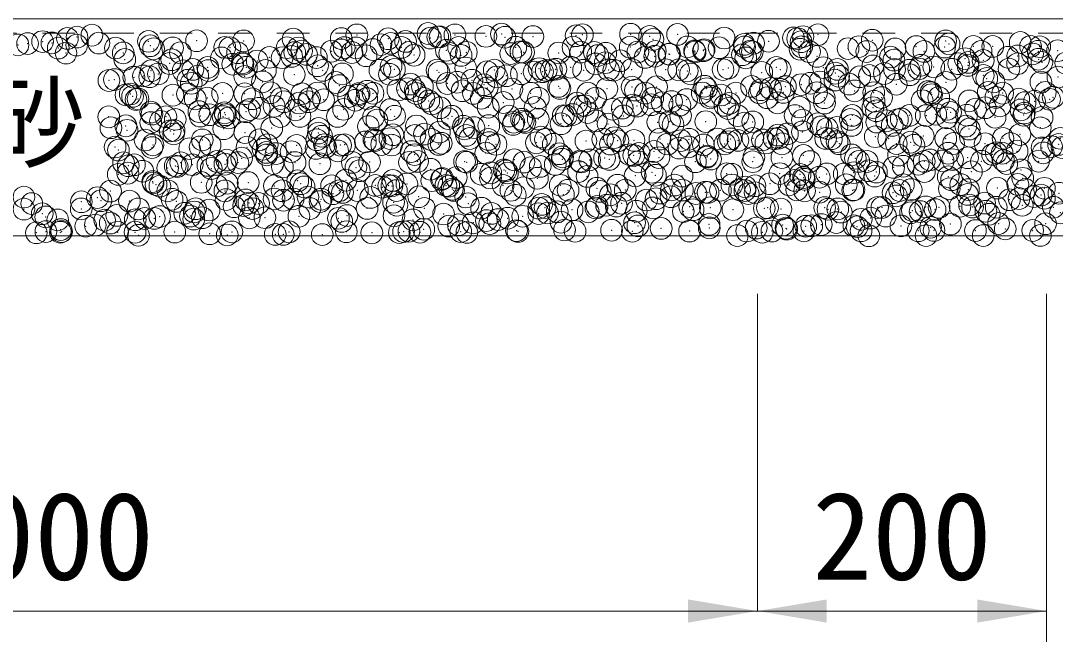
# Model space of a CAD drawing. Units: millimetres at full size, sheet at 1:30. Extents: x 47825 to 82541, y -23349 to -5561.
# Drawn here: x 76809 to 77525, y -15253 to -14829 of the extents above; entities that cross this region are included whole.
import ezdxf
from ezdxf.enums import TextEntityAlignment as Align

# ---------------------------------------------------------------- set-up
doc = ezdxf.new("R2010")
doc.units = ezdxf.units.MM
doc.header["$LTSCALE"] = 30
doc.header["$PDMODE"] = 32
doc.header["$PDSIZE"] = 15
doc.linetypes.add('USER1', pattern=[1.35, 0.75, -0.6])
for name, color, linetype, lineweight in [('0_2', 7, 'Continuous', 13), ('ハッチング', 7, 'Continuous', 5), ('寸法線', 7, 'Continuous', 9)]:
    doc.layers.add(name, color=color, linetype=linetype, lineweight=lineweight)
doc.styles.add('ＭＳ ゴシック', font='')
doc.styles.get('ＭＳ ゴシック').set_extended_font_data('MS Gothic')

# ---------------------------------------------------------------- blocks, each defined once
blk = doc.blocks.new('filled_arrow')
at = {"color": 0, "linetype": 'Continuous', "lineweight": -2}
blk.add_solid([(7.5, 1.25), (0, 0), (7.5, -1.25)], dxfattribs=at)

msp = doc.modelspace()

# ---------------------------------------------------------------- linework, layer by layer
at = {"layer": 'ハッチング', "linetype": 'USER1', "lineweight": 9}
msp.add_lwpolyline([(77518.69, -11117.66), (79759.87, -11117.66), (77899.87, -14837.66), (75737.51, -14837.66), (73877.5, -11117.66), (76118.69, -11117.66)], dxfattribs=at)
at = {"layer": 'ハッチング', "lineweight": 20}
msp.add_lwpolyline([(77893.69, -14827.66), (75743.69, -14827.66), (75818.69, -14977.66), (77818.69, -14977.66)], close=True, dxfattribs=at)
at = {"layer": 'ハッチング'}
for p in [(77090.92, -14837.83), (77141.73, -14838.27), (77197.71, -14838.74), (77230.96, -14838.32), (77263.44, -14838.48), (77360.54, -14838.65), (76807.4, -14845.71), (76814.01, -14844.84), (76824.34, -14843.48), (76830.83, -14844.34), (76841.59, -14841.21), (76847.97, -14845.86), (76848.2, -14840.34), (76858.52, -14838.98), (76863.31, -14844.49), (76897.62, -14843.26), (76930.86, -14842.83), (76963.35, -14842.99), (76997.65, -14841.75), (77030.89, -14841.33), (77041.69, -14838.85), (77058.41, -14845.55), (77063.38, -14841.48), (77065.02, -14844.68), (77075.35, -14843.32), (77092.6, -14841.05), (77097.68, -14840.25), (77099.21, -14840.18), (77109.53, -14838.82), (77130.92, -14839.82), (77144.08, -14840.41), (77163.41, -14839.98), (77193.3, -14839.39), (77244.12, -14839.83), (77246.46, -14841.97), (77295.69, -14840.95), (77309.42, -14845.39), (77316.03, -14844.51), (77326.36, -14843.16), (77343.61, -14840.88), (77346.51, -14841.39), (77348.85, -14843.53), (77350.22, -14840.01), (77398.07, -14842.51), (77448.89, -14842.94), (77451.23, -14845.09), (77500.46, -14844.07), (76835.22, -14847.93), (76840.57, -14851.34), (76874.77, -14847.86), (76880.12, -14851.27), (76898.79, -14846.29), (76901.13, -14848.44), (76914.32, -14847.78), (76919.67, -14851.2), (76950.35, -14847.42), (76953.87, -14847.71), (76959.22, -14851.12), (76993.42, -14847.64), (76998.77, -14851.05), (77001.17, -14847.85), (77003.51, -14850), (77006.98, -14852.32), (77024.23, -14850.05), (77030.84, -14849.18), (77032.97, -14847.57), (77038.32, -14850.98), (77041.16, -14847.82), (77052.74, -14848.98), (77072.51, -14847.5), (77077.87, -14850.91), (77081.31, -14852.81), (77103.56, -14849.41), (77105.9, -14851.56), (77112.06, -14847.42), (77113.8, -14852.97), (77117.42, -14850.84), (77148.1, -14851.73), (77151.61, -14847.35), (77155.12, -14850.54), (77156.97, -14850.76), (77181.34, -14851.31), (77191.16, -14847.28), (77196.52, -14850.69), (77205.94, -14850.97), (77213.83, -14851.46), (77230.71, -14847.21), (77236.07, -14850.62), (77248.13, -14850.23), (77257.51, -14852.1), (77257.98, -14852.16), (77270.26, -14847.14), (77275.23, -14849.89), (77275.62, -14850.55), (77281.37, -14849.8), (77281.84, -14849.02), (77292.17, -14847.66), (77308.33, -14852.53), (77309.81, -14847.07), (77313.86, -14849.96), (77315.17, -14850.48), (77348.16, -14848.72), (77349.36, -14846.99), (77354.72, -14850.41), (77381.41, -14848.3), (77388.91, -14846.92), (77394.27, -14850.33), (77413.89, -14848.46), (77428.46, -14846.85), (77433.82, -14850.26), (77448.19, -14847.22), (77468.01, -14846.78), (77473.37, -14850.19), (77481.44, -14846.8), (77507.56, -14846.71), (77508.99, -14851.99), (77512.92, -14850.12), (77513.93, -14846.95), (77526.24, -14849.72), (76881.24, -14855.82), (76912.17, -14858.56), (76913.73, -14855.98), (76948.03, -14854.74), (76955.86, -14859.05), (76962.47, -14858.18), (76962.99, -14859), (76972.79, -14856.82), (76981.28, -14854.32), (76990.04, -14854.55), (76996.65, -14853.68), (77013.76, -14854.47), (77014.56, -14860.12), (77048.06, -14853.24), (77206.86, -14858.89), (77208.28, -14853.12), (77213.47, -14858.02), (77223.8, -14856.66), (77241.05, -14854.39), (77247.66, -14853.52), (77310.67, -14854.68), (77359.9, -14853.65), (77398.58, -14860.21), (77410.71, -14854.09), (77413.06, -14856.24), (77431.82, -14859.78), (77457.87, -14858.72), (77462.28, -14855.21), (77464.31, -14859.94), (77464.48, -14857.85), (77474.81, -14856.49), (77492.06, -14854.22), (77498.61, -14858.7), (77498.67, -14853.35), (77513.1, -14855.65), (77515.44, -14857.8), (77531.85, -14858.28), (76894.09, -14867.18), (76899.4, -14863.55), (76904.42, -14865.82), (76921.67, -14863.55), (76928.28, -14862.68), (76931.66, -14867.3), (76938.61, -14861.32), (76938.95, -14863.48), (76965.33, -14861.14), (76978.5, -14863.41), (76998.45, -14866.22), (77018.05, -14863.33), (77031.69, -14865.8), (77057.6, -14863.26), (77064.18, -14865.96), (77065.38, -14860.56), (77067.72, -14862.7), (77097.15, -14863.19), (77098.48, -14864.72), (77116.95, -14861.68), (77131.72, -14864.3), (77136.7, -14863.12), (77145.1, -14867.02), (77155.43, -14865.66), (77164.21, -14864.45), (77167.77, -14862.12), (77170.11, -14864.26), (77172.68, -14863.39), (77176.25, -14863.05), (77179.29, -14862.52), (77189.61, -14861.16), (77198.51, -14863.22), (77215.8, -14862.98), (77219.33, -14863.24), (77231.76, -14862.79), (77255.35, -14862.9), (77264.24, -14862.95), (77270.15, -14863.68), (77272.49, -14865.82), (77294.9, -14862.83), (77298.55, -14861.71), (77321.72, -14864.8), (77331.79, -14861.29), (77334.45, -14862.76), (77364.28, -14861.44), (77372.54, -14865.24), (77374, -14862.69), (77374.88, -14867.38), (77396.11, -14866.85), (77406.44, -14865.49), (77413.55, -14862.62), (77423.69, -14863.22), (77424.1, -14866.36), (77430.3, -14862.35), (77440.62, -14860.99), (77453.1, -14862.54), (77474.92, -14866.8), (77492.65, -14862.47), (76870.23, -14870.32), (76874, -14869.71), (76887.48, -14868.05), (76898.42, -14867.73), (76924.82, -14870.15), (76927.16, -14872.29), (76964.15, -14867.46), (76976.38, -14871.27), (77027.2, -14871.71), (77029.54, -14873.85), (77078.77, -14872.83), (77104.31, -14872.39), (77110.92, -14871.52), (77121.24, -14870.16), (77129.59, -14873.27), (77138.49, -14867.89), (77181.15, -14874.39), (77282.17, -14874.27), (77314.66, -14874.43), (77338.06, -14874.5), (77348.96, -14873.19), (77355.31, -14872.23), (77361.93, -14871.35), (77372.25, -14870), (77382.21, -14872.77), (77389.5, -14867.72), (77414.69, -14872.93), (77448.99, -14871.69), (77477.26, -14868.94), (77482.24, -14871.27), (77514.73, -14871.42), (77526.49, -14867.92), (76882.04, -14880.29), (76885.02, -14879.66), (76886.64, -14881.29), (76914.53, -14880.45), (76924.57, -14879.59), (76948.83, -14879.21), (76964.12, -14879.51), (76982.08, -14878.79), (77003.67, -14879.44), (77014.56, -14878.94), (77035.94, -14881.39), (77042.55, -14880.52), (77043.22, -14879.37), (77048.86, -14877.71), (77052.87, -14879.16), (77070.12, -14876.89), (77076.73, -14876.02), (77082.11, -14877.28), (77082.77, -14879.3), (77087.06, -14874.66), (77114.6, -14877.44), (77122.32, -14879.23), (77131.93, -14875.41), (77148.9, -14876.2), (77161.87, -14879.15), (77182.14, -14875.78), (77201.42, -14879.08), (77214.63, -14875.93), (77231.97, -14874.82), (77234.31, -14876.97), (77240.97, -14879.01), (77248.93, -14874.7), (77280.52, -14878.94), (77283.54, -14875.95), (77286.94, -14881.23), (77293.55, -14880.36), (77303.88, -14879), (77320.07, -14878.87), (77321.13, -14876.73), (77327.74, -14875.86), (77334.36, -14876.38), (77336.7, -14878.53), (77359.62, -14878.8), (77385.93, -14877.51), (77399.17, -14878.72), (77436.75, -14877.94), (77438.72, -14878.65), (77439.09, -14880.09), (77478.27, -14878.58), (77488.31, -14879.07), (77517.82, -14878.51), (76888.98, -14883.44), (76890.38, -14883.07), (76929.93, -14883), (76938.21, -14882.42), (76969.48, -14882.93), (76984.5, -14888.16), (76989.02, -14882.85), (76991.36, -14885), (77001.75, -14885.89), (77008.36, -14885.02), (77009.03, -14882.85), (77018.69, -14883.66), (77040.59, -14883.98), (77048.58, -14882.78), (77088.13, -14882.71), (77091.41, -14884.41), (77093.75, -14886.56), (77127.68, -14882.64), (77132.52, -14888.77), (77142.98, -14885.53), (77167.23, -14882.57), (77193.8, -14885.97), (77196.14, -14888.12), (77199.31, -14887.69), (77206.78, -14882.49), (77232.56, -14887.26), (77235.51, -14888), (77245.36, -14887.09), (77246.33, -14882.42), (77252.76, -14885.73), (77259.37, -14884.86), (77265.04, -14887.42), (77269.69, -14883.5), (77285.88, -14882.35), (77296.18, -14887.53), (77299.35, -14886.18), (77325.42, -14882.28), (77332.59, -14885.76), (77347.75, -14888.65), (77364.97, -14882.21), (77365.08, -14885.91), (77399.38, -14884.68), (77404.52, -14882.14), (77432.62, -14884.25), (77444.07, -14882.06), (77465.11, -14884.41), (77483.62, -14881.99), (77486.52, -14887.83), (77499.41, -14883.17), (77503.77, -14885.56), (77510.38, -14884.69), (77520.7, -14883.33), (77523.17, -14881.92), (76870.11, -14895.42), (76899.22, -14892.2), (76900.03, -14893.56), (76909.66, -14895.35), (76932.46, -14891.77), (76933.38, -14894.89), (76939.99, -14894.02), (76949.21, -14895.28), (76950.31, -14892.66), (76950.85, -14894), (76964.95, -14891.93), (76967.56, -14890.39), (76974.18, -14889.52), (76988.76, -14895.21), (76999.25, -14890.69), (77002.41, -14895.12), (77028.31, -14895.14), (77032.49, -14890.27), (77053.23, -14895.56), (77064.98, -14890.43), (77067.86, -14895.06), (77099.28, -14889.19), (77107.41, -14894.99), (77146.96, -14894.92), (77165.01, -14888.92), (77184.39, -14894.73), (77186.51, -14894.85), (77191, -14893.86), (77201.32, -14892.5), (77218.57, -14890.23), (77225.18, -14889.36), (77226.06, -14894.78), (77265.61, -14894.71), (77298.52, -14889.68), (77305.16, -14894.63), (77344.7, -14894.56), (77384.25, -14894.49), (77398.57, -14889.09), (77400.91, -14891.23), (77423.8, -14894.42), (77435.4, -14894.56), (77442.01, -14893.69), (77450.13, -14890.21), (77452.33, -14892.33), (77463.35, -14894.35), (77469.58, -14890.06), (77476.19, -14889.19), (77483.04, -14895.74), (77500.95, -14890.65), (77502.9, -14894.27), (77503.29, -14892.79), (77515.53, -14895.89), (76871.62, -14903.02), (76881.94, -14901.66), (76899.19, -14899.39), (76905.8, -14898.52), (76916.13, -14897.16), (76953.19, -14896.14), (77049.66, -14902.18), (77055.57, -14897.7), (77082.91, -14901.75), (77104.8, -14896.68), (77115.4, -14901.91), (77122.63, -14902.86), (77132.95, -14901.5), (77149.7, -14900.67), (77150.2, -14899.23), (77155.62, -14897.12), (77156.81, -14898.36), (77157.96, -14899.26), (77167.14, -14897), (77182.94, -14900.25), (77207.19, -14898.24), (77215.43, -14900.41), (77249.73, -14899.17), (77258, -14898.68), (77260.34, -14900.82), (77282.97, -14898.75), (77309.57, -14899.8), (77315.46, -14898.9), (77349.76, -14897.67), (77360.39, -14900.24), (77362.73, -14902.38), (77373.63, -14902.7), (77383.01, -14897.24), (77383.96, -14901.34), (77401.21, -14899.07), (77407.82, -14898.19), (77411.96, -14901.36), (77415.49, -14897.4), (77418.14, -14896.84), (77449.79, -14896.16), (77462.78, -14901.8), (77514.34, -14902.92), (76882.84, -14904.76), (76912.67, -14905.15), (76915.01, -14907.29), (76915.33, -14904.92), (76949.63, -14903.68), (76964.24, -14906.27), (76982.88, -14903.26), (77015.05, -14906.7), (77015.36, -14903.41), (77017.39, -14908.85), (77066.62, -14907.83), (77081.83, -14908.23), (77088.44, -14907.36), (77098.77, -14906), (77116.02, -14903.73), (77117.44, -14908.26), (77169.01, -14909.39), (77219.83, -14909.82), (77332.84, -14908.07), (77333.39, -14910.23), (77339.45, -14907.2), (77349.77, -14905.84), (77367.02, -14903.57), (77400.18, -14909.15), (77433.42, -14908.72), (77465.12, -14903.94), (77465.91, -14908.88), (77500.21, -14907.64), (77528.07, -14910.31), (76874.49, -14916.29), (76895.28, -14911.46), (76900.02, -14916.67), (76900.64, -14914.87), (76926.06, -14917.41), (76933.26, -14916.24), (76934.83, -14911.39), (76940.19, -14914.8), (76965.75, -14916.4), (76974.38, -14911.32), (76979.74, -14914.73), (77000.05, -14915.16), (77013.46, -14917.23), (77013.93, -14911.24), (77019.28, -14914.66), (77020.07, -14916.36), (77030.39, -14915), (77033.29, -14914.74), (77047.65, -14912.73), (77053.48, -14911.17), (77054.26, -14911.86), (77058.83, -14914.58), (77064.58, -14910.5), (77065.78, -14914.9), (77093.03, -14911.1), (77098.38, -14914.51), (77100.08, -14913.66), (77119.78, -14910.41), (77132.58, -14911.03), (77133.32, -14913.24), (77137.93, -14914.44), (77165.81, -14913.39), (77172.13, -14910.96), (77177.48, -14914.37), (77200.11, -14912.16), (77211.68, -14910.89), (77217.03, -14914.3), (77222.17, -14911.97), (77233.36, -14911.73), (77251.23, -14910.81), (77256.58, -14914.23), (77264.47, -14917.07), (77265.84, -14911.89), (77271.08, -14916.2), (77271.39, -14910.95), (77281.4, -14914.84), (77290.78, -14910.74), (77296.13, -14914.15), (77298.65, -14912.57), (77300.15, -14910.65), (77305.26, -14911.7), (77315.59, -14910.34), (77322.21, -14911.38), (77324.55, -14913.53), (77330.33, -14910.67), (77335.68, -14914.08), (77365.88, -14910.38), (77369.88, -14910.6), (77373.78, -14912.51), (77375.23, -14914.01), (77409.43, -14910.53), (77414.78, -14913.94), (77424.6, -14912.94), (77426.94, -14915.09), (77448.97, -14910.45), (77454.33, -14913.87), (77476.17, -14914.07), (77488.52, -14910.38), (77493.88, -14913.79), (77515.48, -14916.9), (77522.09, -14916.03), (77526.98, -14914.5), (77529.32, -14916.65), (76876.83, -14918.44), (76962.02, -14924), (76976.88, -14917.85), (76979.22, -14920), (76979.27, -14921.73), (76985.88, -14920.86), (76996.21, -14919.5), (77028.44, -14918.97), (77079.26, -14919.41), (77081.6, -14921.56), (77130.83, -14920.53), (77181.65, -14920.97), (77183.99, -14923.11), (77213.03, -14923.84), (77230.28, -14921.57), (77233.22, -14922.09), (77236.89, -14920.7), (77247.22, -14919.34), (77250.53, -14923.64), (77283.77, -14923.22), (77284.03, -14922.53), (77316.26, -14923.37), (77335.6, -14923.65), (77350.56, -14922.14), (77383.81, -14921.71), (77386.42, -14924.09), (77416.29, -14921.87), (77450.59, -14920.63), (77464.04, -14923.68), (77481.29, -14921.4), (77483.84, -14920.21), (77487.9, -14920.53), (77498.23, -14919.17), (77516.33, -14920.36), (76880.37, -14927.23), (76883.64, -14929.23), (76887.88, -14928.56), (76910.9, -14930.73), (76916.13, -14929.39), (76917.51, -14929.86), (76919.92, -14927.15), (76927.84, -14928.5), (76938.7, -14929), (76941.04, -14931.14), (76945.09, -14926.23), (76950.43, -14928.15), (76951.7, -14925.36), (76959.47, -14927.08), (76983.68, -14927.73), (76990.27, -14930.12), (76999.01, -14927.01), (77016.16, -14927.88), (77038.56, -14926.94), (77041.08, -14930.56), (77050.46, -14926.65), (77078.11, -14926.87), (77083.71, -14926.22), (77092.65, -14931.68), (77116.2, -14926.38), (77117.66, -14926.8), (77150.5, -14925.14), (77157.21, -14926.72), (77161.91, -14930.57), (77168.52, -14929.7), (77178.85, -14928.34), (77183.74, -14924.72), (77196.1, -14926.07), (77196.76, -14926.65), (77202.71, -14925.2), (77216.23, -14924.88), (77236.31, -14926.58), (77275.86, -14926.51), (77286.37, -14924.67), (77315.41, -14926.44), (77354.96, -14926.36), (77388.76, -14926.23), (77394.51, -14926.29), (77412.92, -14930.41), (77419.53, -14929.54), (77429.85, -14928.18), (77434.06, -14926.22), (77437.99, -14925.21), (77447.1, -14925.91), (77453.71, -14925.03), (77473.61, -14926.15), (77488.81, -14925.65), (77491.15, -14927.79), (77513.16, -14926.08), (76876.72, -14935.23), (76883.33, -14934.36), (76893.65, -14933), (77043.43, -14932.7), (77100.15, -14938.7), (77100.88, -14938.13), (77110.48, -14937.34), (77127.73, -14935.07), (77134.12, -14937.71), (77134.34, -14934.2), (77143.47, -14932.12), (77144.66, -14932.84), (77145.81, -14934.26), (77166.61, -14937.86), (77195.04, -14933.24), (77200.91, -14936.63), (77234.16, -14936.2), (77245.86, -14933.68), (77248.2, -14935.82), (77266.64, -14936.36), (77297.42, -14934.8), (77300.95, -14935.12), (77334.19, -14934.7), (77348.24, -14935.24), (77350.58, -14937.38), (77351.16, -14938.54), (77361.48, -14937.18), (77366.68, -14934.85), (77378.73, -14934.91), (77385.34, -14934.04), (77395.67, -14932.68), (77399.81, -14936.36), (77400.98, -14933.62), (77434.22, -14933.2), (77450.63, -14936.79), (77452.97, -14938.94), (77466.71, -14933.35), (77501.01, -14932.12), (77502.2, -14937.92), (76900.52, -14940.14), (76900.82, -14941.14), (76902.86, -14942.29), (76905.54, -14943.26), (76934.06, -14940.72), (76945.09, -14943.19), (76952.09, -14941.27), (76966.55, -14940.87), (76984.64, -14943.12), (77000.85, -14939.64), (77002.91, -14941.7), (77005.25, -14943.85), (77024.19, -14943.05), (77034.09, -14939.21), (77054.47, -14942.83), (77059.35, -14944.07), (77063.74, -14942.97), (77065.96, -14943.2), (77066.58, -14939.37), (77076.29, -14941.84), (77093.54, -14939.57), (77103.29, -14942.9), (77105.29, -14943.26), (77107.63, -14945.41), (77142.83, -14942.83), (77156.86, -14944.39), (77182.38, -14942.76), (77207.68, -14944.82), (77221.93, -14942.69), (77259.25, -14945.95), (77261.48, -14942.62), (77266.84, -14946.03), (77301.03, -14942.54), (77306.39, -14945.96), (77310.36, -14943.91), (77316.97, -14943.04), (77327.3, -14941.68), (77340.58, -14942.47), (77344.55, -14939.41), (77345.94, -14945.88), (77380.13, -14942.4), (77385.49, -14945.81), (77419.68, -14942.33), (77425.04, -14945.74), (77451.39, -14945.1), (77459.23, -14942.26), (77464.59, -14945.67), (77484.64, -14944.68), (77498.78, -14942.18), (77504.14, -14945.6), (77517.13, -14944.83), (76811.52, -14950.85), (76862.34, -14951.29), (76871.34, -14946.75), (76910.89, -14946.67), (76913.91, -14952.41), (76950.44, -14946.6), (76951.23, -14952.62), (76964.73, -14952.85), (76984.48, -14952.2), (76989.99, -14946.53), (76990.98, -14953.07), (76997.59, -14952.2), (77007.92, -14950.84), (77016.96, -14952.35), (77025.17, -14948.57), (77029.54, -14946.46), (77031.78, -14947.7), (77042.1, -14946.34), (77051.26, -14951.12), (77069.09, -14946.39), (77084.51, -14950.69), (77108.64, -14946.31), (77117, -14950.85), (77148.19, -14946.24), (77151.3, -14949.61), (77184.54, -14949.19), (77187.74, -14946.17), (77210.02, -14946.97), (77217.03, -14949.35), (77227.29, -14946.1), (77241.99, -14952.91), (77248.6, -14952.04), (77251.33, -14948.11), (77258.93, -14950.68), (77276.18, -14948.41), (77282.79, -14947.54), (77284.57, -14947.69), (77293.11, -14946.18), (77310.06, -14946.38), (77312.41, -14948.53), (77317.06, -14947.84), (77351.36, -14946.61), (77361.63, -14947.5), (77384.61, -14946.18), (77412.45, -14947.94), (77414.79, -14950.09), (77417.09, -14946.34), (77464.02, -14949.06), (77493, -14952.75), (77499.61, -14951.87), (77509.93, -14950.52), (77514.84, -14949.5), (77517.18, -14951.65), (77527.18, -14948.24), (76811.52, -14959.17), (76816.9, -14955.36), (76851.07, -14959.1), (76851.2, -14954.13), (76864.68, -14953.44), (76884.44, -14953.7), (76890.62, -14959.03), (76916.93, -14953.86), (76930.17, -14958.96), (76939.55, -14959.84), (76956.8, -14957.57), (76963.41, -14956.7), (76967.07, -14954.99), (76969.72, -14958.88), (76973.73, -14955.34), (77009.27, -14958.81), (77016.3, -14953.97), (77048.82, -14958.74), (77067.11, -14954.41), (77069.46, -14956.55), (77088.37, -14958.67), (77118.68, -14955.53), (77127.92, -14958.6), (77167.47, -14958.53), (77169.5, -14955.97), (77171.84, -14958.11), (77190.56, -14959.68), (77207.02, -14958.45), (77207.81, -14957.41), (77214.42, -14956.54), (77221.07, -14957.09), (77224.74, -14955.18), (77246.57, -14958.38), (77271.89, -14957.53), (77274.23, -14959.67), (77286.12, -14958.31), (77301.75, -14959.59), (77323.45, -14958.65), (77325.67, -14958.24), (77334.99, -14959.17), (77365.22, -14958.17), (77367.48, -14959.33), (77374.27, -14959.09), (77401.78, -14958.09), (77404.77, -14958.09), (77425.84, -14960.21), (77435.02, -14957.67), (77441.56, -14959.52), (77444.32, -14958.02), (77458.81, -14957.25), (77465.42, -14956.38), (77467.51, -14957.82), (77475.75, -14955.02), (77483.87, -14957.95), (77501.81, -14956.59), (77523.42, -14957.88), (76824.16, -14962.44), (76826.51, -14964.58), (76834.83, -14966.69), (76867.31, -14966.85), (76875.73, -14963.56), (76888.43, -14966.57), (76895.04, -14965.7), (76901.62, -14965.61), (76905.36, -14964.34), (76922.61, -14962.07), (76926.55, -14964), (76928.89, -14966.14), (76929.22, -14961.2), (76934.86, -14965.19), (76967.35, -14965.34), (76978.12, -14965.12), (77001.65, -14964.11), (77028.94, -14965.56), (77034.89, -14963.68), (77067.38, -14963.84), (77080.5, -14966.68), (77101.68, -14962.6), (77131.32, -14967.12), (77134.92, -14962.18), (77139.43, -14966.41), (77146.05, -14965.54), (77156.37, -14964.18), (77167.41, -14962.33), (77173.62, -14961.91), (77180.23, -14961.04), (77201.71, -14961.1), (77234.96, -14960.67), (77267.44, -14960.83), (77376.61, -14961.23), (77390.44, -14966.25), (77397.05, -14965.38), (77407.38, -14964.02), (77424.63, -14961.75), (77431.24, -14960.88), (77476.66, -14960.65), (77479, -14962.79), (77528.23, -14961.77), (76826.67, -14974.71), (76836.99, -14973.35), (76837.55, -14974.71), (76854.24, -14971.07), (76860.85, -14970.2), (76871.18, -14968.85), (77031.28, -14967.7), (77077.67, -14974.54), (77088, -14973.18), (77105.25, -14970.91), (77111.86, -14970.04), (77113.54, -14974.7), (77122.18, -14968.68), (77133.66, -14969.26), (77152.1, -14974.09), (77153.09, -14974.63), (77182.89, -14968.24), (77185.34, -14973.66), (77192.64, -14974.56), (77217.83, -14973.82), (77232.19, -14974.49), (77233.71, -14968.67), (77236.05, -14970.82), (77252.13, -14972.58), (77271.74, -14974.42), (77285.28, -14969.8), (77285.37, -14972.16), (77311.29, -14974.35), (77317.86, -14972.31), (77328.68, -14974.38), (77336.09, -14970.23), (77338.44, -14972.38), (77339.01, -14973.02), (77350.84, -14974.27), (77352.16, -14971.08), (77356.26, -14970.75), (77362.87, -14969.88), (77373.19, -14968.52), (77385.41, -14970.65), (77387.66, -14971.36), (77390.39, -14974.2), (77417.89, -14970.81), (77429.94, -14974.13), (77438.48, -14971.79), (77440.82, -14973.94), (77452.19, -14969.57), (77469.49, -14974.06), (77485.44, -14969.15), (77490.05, -14972.92), (77509.04, -14973.99), (77517.93, -14969.3), (76820.06, -14975.58), (76836.69, -14975.21), (76876.24, -14975.14), (76888.37, -14975.14), (76890.71, -14977.29), (76915.79, -14975.06), (76939.94, -14976.27), (76952.03, -14977.09), (76955.34, -14974.99), (76985.28, -14976.67), (76990.76, -14976.7), (76994.89, -14974.92), (77017.76, -14976.83), (77034.44, -14974.85), (77052.06, -14975.59), (77071.06, -14975.41), (77073.99, -14974.78), (77085.31, -14975.17), (77117.8, -14975.32), (77304.82, -14977.52), (77322.07, -14975.25), (77395.74, -14977.61), (77435.29, -14977.54), (77474.84, -14977.47), (77514.39, -14977.4)]:
    msp.add_point(p, dxfattribs=at)
at = {"layer": '寸法線'}
for p, q in [((77318.69, -15017.66), (77318.69, -15236.98)), ((77318.69, -15017.66), (77318.69, -15236.98)), ((77518.69, -15017.66), (77518.69, -15236.98)), ((77518.69, -15017.66), (77518.69, -15361.01)), ((77518.69, -15017.66), (77518.69, -15361.01)), ((76318.69, -15236.98), (77318.69, -15236.98)), ((77318.69, -15236.98), (77518.69, -15236.98))]:
    msp.add_line(p, q, dxfattribs=at)

# ---------------------------------------------------------------- block references
at = {"layer": '寸法線', "xscale": 6.4, "yscale": 6.4, "rotation": 180}
for p in [(77318.69, -15236.98), (77518.69, -15236.98)]:
    msp.add_blockref('filled_arrow', p, dxfattribs=at)
at = {"layer": '寸法線', "xscale": 6.4, "yscale": 6.4}
msp.add_blockref('filled_arrow', (77318.69, -15236.98), dxfattribs=at)

# ---------------------------------------------------------------- texts
at = {"layer": '0_2', "style": 'ＭＳ ゴシック'}
msp.add_text('砂', height=51.27, dxfattribs=at).set_placement((76818.69, -14899.41), align=Align.MIDDLE_CENTER)
at = {"layer": '寸法線', "style": 'ＭＳ ゴシック'}
for s, p in [('1000', (76818.69, -15184.98)), ('200', (77418.69, -15184.98))]:
    msp.add_text(s, height=60.76, dxfattribs=at).set_placement(p, align=Align.MIDDLE_CENTER)

doc.saveas('drawing.dxf')
